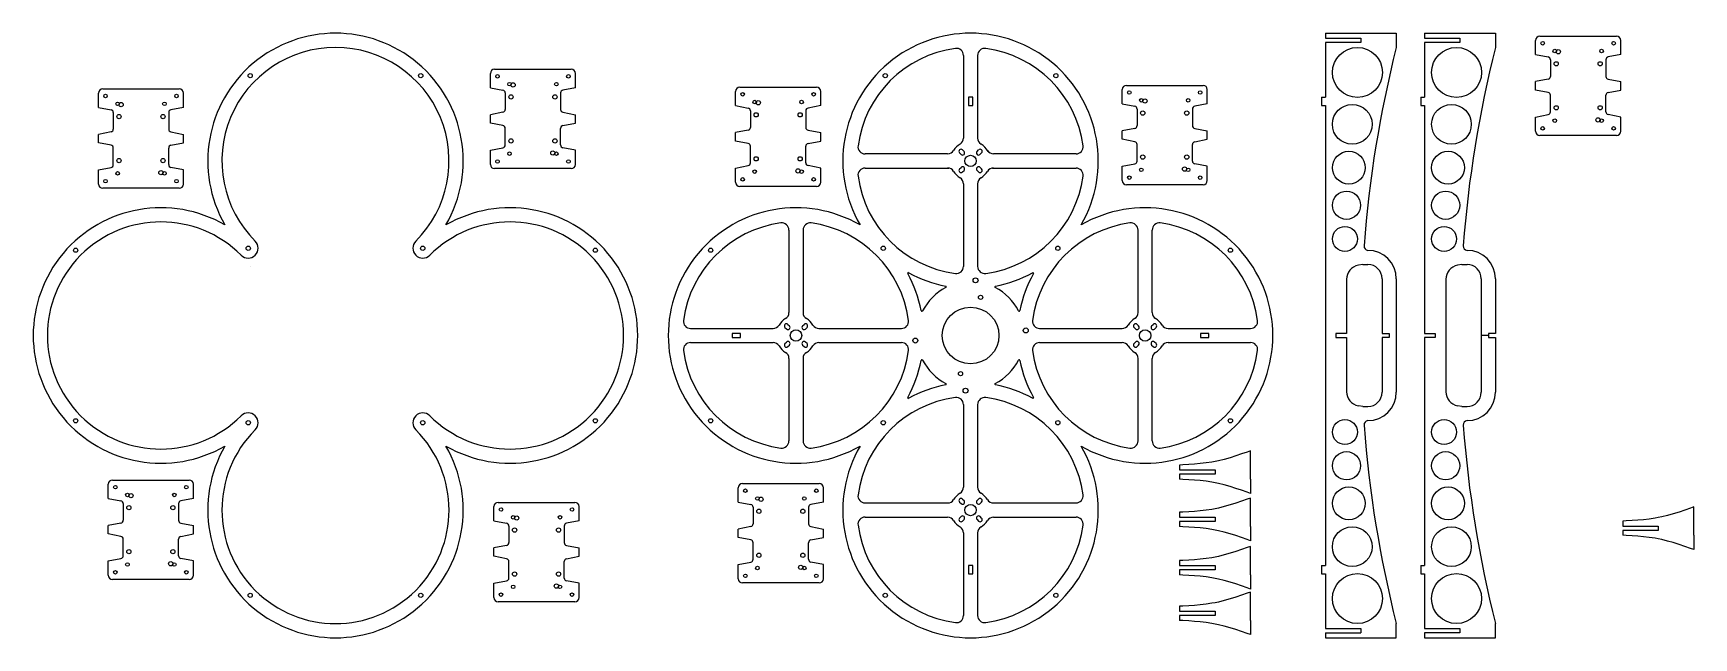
# Model space of a CAD drawing. Units: millimetres on the paper. Extents: x -715 to 455, y -180 to 246.
import ezdxf

# ---------------------------------------------------------------- set-up
doc = ezdxf.new("R2010")
doc.units = ezdxf.units.MM
doc.layers.add('1-1', color=7, linetype='Continuous')

msp = doc.modelspace()

# ---------------------------------------------------------------- linework, layer by layer
at = {"layer": '1-1'}
for p, q in [((195.771, 245.79), (245.771, 245.79)), ((195.771, 245.79), (195.771, 242.29)), ((245.771, 245.79), (245.771, 235.79)), ((265.656, 245.79), (315.656, 245.79)), ((265.656, 245.79), (265.656, 242.29)), ((315.656, 245.79), (315.656, 235.79)), ((195.771, 239.29), (195.771, 200.79)), ((265.656, 239.29), (265.656, 200.79)), ((343.93, 230.72), (343.93, 240.72)), ((346.93, 243.72), (400.93, 243.72)), ((403.93, 230.72), (403.93, 240.72)), ((-59.229, 230.12), (-59.229, 171.945)), ((-49.229, 230.12), (-49.229, 171.945)), ((343.93, 230.72), (352.804, 229.029)), ((354.43, 227.065), (354.43, 215.375)), ((393.43, 227.065), (393.43, 215.375)), ((403.93, 230.72), (395.056, 229.029)), ((-392.58, 207.389), (-392.58, 217.389)), ((-389.58, 220.389), (-335.58, 220.389)), ((-332.58, 207.389), (-332.58, 217.389)), ((352.804, 213.41), (343.93, 211.72)), ((343.93, 205.72), (343.93, 211.72)), ((395.056, 213.41), (403.93, 211.72)), ((403.93, 205.72), (403.93, 211.72)), ((-668.771, 193.516), (-668.771, 203.516)), ((-665.771, 206.516), (-611.771, 206.516)), ((-608.771, 193.516), (-608.771, 203.516)), ((-392.58, 207.389), (-383.705, 205.698)), ((-382.08, 203.734), (-382.08, 192.044)), ((-343.08, 203.734), (-343.08, 192.044)), ((-332.58, 207.389), (-341.454, 205.698)), ((-219.803, 194.777), (-219.803, 204.777)), ((-216.803, 207.777), (-162.803, 207.777)), ((-159.803, 194.777), (-159.803, 204.777)), ((52.605, 196.038), (52.605, 206.038)), ((55.605, 209.038), (109.605, 209.038)), ((112.605, 196.038), (112.605, 206.038)), ((193.171, 200.79), (195.771, 200.79)), ((263.056, 200.79), (265.656, 200.79)), ((352.804, 204.029), (343.93, 205.72)), ((354.43, 190.375), (354.43, 202.065)), ((393.43, 190.375), (393.43, 202.065)), ((395.056, 204.029), (403.93, 205.72)), ((-668.771, 193.516), (-659.896, 191.826)), ((-658.271, 189.861), (-658.271, 178.171)), ((-619.271, 189.861), (-619.271, 178.171)), ((-608.771, 193.516), (-617.645, 191.826)), ((-383.705, 190.079), (-392.58, 188.389)), ((-392.58, 182.389), (-392.58, 188.389)), ((-341.454, 190.079), (-332.58, 188.389)), ((-332.58, 182.389), (-332.58, 188.389)), ((-219.803, 194.777), (-210.928, 193.087)), ((-209.303, 191.122), (-209.303, 179.432)), ((-170.303, 191.122), (-170.303, 179.432)), ((-159.803, 194.777), (-168.677, 193.087)), ((52.605, 196.038), (61.479, 194.348)), ((63.105, 192.383), (63.105, 180.693)), ((102.105, 192.383), (102.105, 180.693)), ((112.605, 196.038), (103.731, 194.348)), ((195.771, 194.79), (195.771, -129.191)), ((265.656, 194.79), (265.656, 34.29)), ((343.93, 186.72), (352.804, 188.41)), ((403.93, 186.72), (395.056, 188.41)), ((-659.896, 176.206), (-668.771, 174.516)), ((-617.645, 176.206), (-608.771, 174.516)), ((-383.705, 180.698), (-392.58, 182.389)), ((-382.08, 167.044), (-382.08, 178.734)), ((-343.08, 167.044), (-343.08, 178.734)), ((-341.454, 180.698), (-332.58, 182.389)), ((-210.928, 177.467), (-219.803, 175.777)), ((-219.803, 169.777), (-219.803, 175.777)), ((-168.677, 177.467), (-159.803, 175.777)), ((-159.803, 169.777), (-159.803, 175.777)), ((61.479, 178.729), (52.605, 177.038)), ((52.605, 171.038), (52.605, 177.038)), ((103.731, 178.729), (112.605, 177.038)), ((112.605, 171.038), (112.605, 177.038)), ((343.93, 176.72), (343.93, 186.72)), ((403.93, 176.72), (403.93, 186.72)), ((-668.771, 168.516), (-668.771, 174.516)), ((-659.896, 166.826), (-668.771, 168.516)), ((-658.271, 153.171), (-658.271, 164.861)), ((-619.271, 153.171), (-619.271, 164.861)), ((-617.645, 166.826), (-608.771, 168.516)), ((-608.771, 168.516), (-608.771, 174.516)), ((-392.58, 163.389), (-383.705, 165.079)), ((-332.58, 163.389), (-341.454, 165.079)), ((-210.928, 168.087), (-219.803, 169.777)), ((-209.303, 154.432), (-209.303, 166.122)), ((-170.303, 154.432), (-170.303, 166.122)), ((-168.677, 168.087), (-159.803, 169.777)), ((61.479, 169.348), (52.605, 171.038)), ((63.105, 155.693), (63.105, 167.383)), ((102.105, 155.693), (102.105, 167.383)), ((103.731, 169.348), (112.605, 171.038)), ((400.93, 173.72), (346.93, 173.72)), ((-392.58, 153.389), (-392.58, 163.389)), ((-332.58, 153.389), (-332.58, 163.389)), ((-219.803, 150.777), (-210.928, 152.467)), ((-159.803, 150.777), (-168.677, 152.467)), ((-70.385, 160.79), (-128.56, 160.79)), ((-62.007, 161.447), (-60.947, 160.386)), ((-59.886, 163.568), (-58.825, 162.507)), ((-49.633, 162.507), (-48.572, 163.568)), ((-47.612, 160.286), (-46.451, 161.447)), ((20.101, 160.79), (-38.074, 160.79)), ((52.605, 152.038), (61.479, 153.729)), ((112.605, 152.038), (103.731, 153.729)), ((-668.771, 149.516), (-659.896, 151.206)), ((-668.771, 139.516), (-668.771, 149.516)), ((-608.771, 149.516), (-617.645, 151.206)), ((-608.771, 139.516), (-608.771, 149.516)), ((-335.58, 150.389), (-389.58, 150.389)), ((-219.803, 140.777), (-219.803, 150.777)), ((-159.803, 140.777), (-159.803, 150.777)), ((-128.56, 150.79), (-69.61, 150.79)), ((-62.007, 150.133), (-60.947, 151.194)), ((-59.886, 148.012), (-58.825, 149.072)), ((-49.633, 149.072), (-48.572, 148.012)), ((-46.451, 150.133), (-47.512, 151.194)), ((-38.866, 150.79), (20.101, 150.79)), ((52.605, 142.038), (52.605, 152.038)), ((112.605, 142.038), (112.605, 152.038)), ((-611.771, 136.516), (-665.771, 136.516)), ((-162.803, 137.777), (-216.803, 137.777)), ((-59.229, 139.634), (-59.229, 81.459)), ((-49.229, 139.634), (-49.229, 81.459)), ((109.605, 139.038), (55.605, 139.038)), ((-182.229, 107.12), (-182.229, 48.945)), ((-172.229, 107.12), (-172.229, 48.945)), ((63.771, 48.945), (63.771, 107.12)), ((73.771, 48.945), (73.771, 107.12)), ((222.13, 82.79), (219.037, 82.245)), ((222.13, 82.79), (225.771, 82.79)), ((292.015, 82.79), (288.922, 82.245)), ((292.015, 82.79), (295.656, 82.79)), ((210.771, 72.397), (210.771, 34.29)), ((235.771, 72.79), (235.771, 34.29)), ((245.771, 72.79), (245.771, -7.21)), ((280.656, 72.397), (280.656, -6.817)), ((305.656, 72.79), (305.656, -7.21)), ((315.656, 72.79), (315.656, 34.29)), ((-251.56, 37.79), (-193.385, 37.79)), ((-185.007, 38.447), (-183.947, 37.386)), ((-182.886, 40.568), (-181.825, 39.507)), ((-172.633, 39.507), (-171.572, 40.568)), ((-170.612, 37.286), (-169.451, 38.447)), ((-161.074, 37.79), (-102.899, 37.79)), ((-5.56, 37.79), (52.615, 37.79)), ((60.993, 38.447), (62.053, 37.386)), ((63.114, 40.568), (64.175, 39.507)), ((73.367, 39.507), (74.428, 40.568)), ((75.388, 37.286), (76.549, 38.447)), ((84.926, 37.79), (143.101, 37.79)), ((-251.56, 27.79), (-193.385, 27.79)), ((-185.007, 27.133), (-183.947, 28.194)), ((-182.886, 25.012), (-181.825, 26.072)), ((-172.633, 26.072), (-171.572, 25.012)), ((-169.451, 27.133), (-170.512, 28.194)), ((-161.074, 27.79), (-102.899, 27.79)), ((-5.56, 27.79), (52.615, 27.79)), ((60.993, 27.133), (62.053, 28.194)), ((63.114, 25.012), (64.175, 26.072)), ((73.367, 26.072), (74.428, 25.012)), ((76.549, 27.133), (75.488, 28.194)), ((84.926, 27.79), (143.101, 27.79)), ((210.771, 31.29), (210.771, -6.817)), ((235.771, 31.29), (235.771, -7.21)), ((265.656, 31.29), (265.656, -129.191)), ((310.656, 32.79), (305.656, 32.79)), ((315.656, 34.29), (310.656, 34.29)), ((315.656, 31.29), (315.656, -7.21)), ((-182.229, 16.634), (-182.229, -41.541)), ((-172.229, 16.634), (-172.229, -41.541)), ((63.771, -41.541), (63.771, 16.634)), ((73.771, -41.541), (73.771, 16.634)), ((-59.229, -15.88), (-59.229, -74.055)), ((-49.229, -15.88), (-49.229, -74.055)), ((222.132, -17.21), (219.037, -16.665)), ((222.13, -17.21), (225.771, -17.21)), ((292.017, -17.21), (288.922, -16.665)), ((292.015, -17.21), (295.656, -17.21)), ((95.421, -58.351), (93.046, -58.479)), ((93.046, -58.479), (93.046, -61.979)), ((99.513, -58.115), (95.421, -58.351)), ((103.596, -57.831), (99.513, -58.115)), ((107.663, -57.471), (103.596, -57.831)), ((111.709, -57.005), (107.663, -57.471)), ((115.729, -56.402), (111.709, -57.005)), ((118.046, -55.979), (115.729, -56.402)), ((120.44, -55.476), (118.046, -55.979)), ((124.54, -54.47), (120.44, -55.476)), ((128.612, -53.318), (124.54, -54.47)), ((132.66, -52.051), (128.612, -53.318)), ((136.693, -50.702), (132.66, -52.051)), ((140.715, -49.301), (136.693, -50.702)), ((143.046, -48.479), (140.715, -49.301)), ((143.046, -58.479), (143.046, -48.479)), ((143.046, -68.479), (143.046, -58.479)), ((-658.834, -69.045), (-604.834, -69.045)), ((93.046, -61.979), (118.046, -61.979)), ((93.046, -64.979), (93.046, -68.479)), ((118.046, -64.979), (93.046, -64.979)), ((95.421, -68.606), (93.046, -68.479)), ((99.513, -68.843), (95.421, -68.606)), ((103.596, -69.126), (99.513, -68.843)), ((107.663, -69.486), (103.596, -69.126)), ((111.709, -69.953), (107.663, -69.486)), ((115.729, -70.555), (111.709, -69.953)), ((118.046, -61.979), (118.046, -64.979)), ((143.046, -68.479), (143.046, -78.479)), ((-661.834, -82.045), (-661.834, -72.045)), ((-601.834, -82.045), (-601.834, -72.045)), ((-217.911, -84.567), (-217.911, -74.567)), ((-214.911, -71.567), (-160.911, -71.567)), ((-157.911, -84.567), (-157.911, -74.567)), ((118.046, -70.979), (115.729, -70.555)), ((120.44, -71.482), (118.046, -70.979)), ((124.54, -72.487), (120.44, -71.482)), ((128.612, -73.639), (124.54, -72.487)), ((132.66, -74.906), (128.612, -73.639)), ((136.693, -76.256), (132.66, -74.906)), ((140.715, -77.656), (136.693, -76.256)), ((143.046, -78.479), (140.715, -77.656)), ((143.046, -81.797), (140.715, -82.62)), ((143.046, -91.797), (143.046, -81.797)), ((-661.834, -82.045), (-652.96, -83.735)), ((-651.334, -85.7), (-651.334, -97.39)), ((-612.334, -85.7), (-612.334, -97.39)), ((-601.834, -82.045), (-610.709, -83.735)), ((-390.057, -97.809), (-390.057, -87.809)), ((-387.057, -84.809), (-333.057, -84.809)), ((-330.057, -97.809), (-330.057, -87.809)), ((-217.911, -84.567), (-209.037, -86.257)), ((-207.411, -88.222), (-207.411, -99.912)), ((-168.411, -88.222), (-168.411, -99.912)), ((-157.911, -84.567), (-166.785, -86.257)), ((-128.56, -85.21), (-70.385, -85.21)), ((-62.007, -84.553), (-60.947, -85.614)), ((-59.886, -82.432), (-58.825, -83.493)), ((-49.633, -83.493), (-48.572, -82.432)), ((-47.612, -85.714), (-46.451, -84.553)), ((-38.074, -85.21), (20.101, -85.21)), ((95.421, -91.67), (93.046, -91.797)), ((93.046, -91.797), (93.046, -95.297)), ((99.513, -91.433), (95.421, -91.67)), ((103.596, -91.15), (99.513, -91.433)), ((107.663, -90.79), (103.596, -91.15)), ((111.709, -90.323), (107.663, -90.79)), ((115.729, -89.721), (111.709, -90.323)), ((118.046, -89.297), (115.729, -89.721)), ((120.44, -88.794), (118.046, -89.297)), ((124.54, -87.789), (120.44, -88.794)), ((128.612, -86.636), (124.54, -87.789)), ((132.66, -85.37), (128.612, -86.636)), ((136.693, -84.02), (132.66, -85.37)), ((140.715, -82.62), (136.693, -84.02)), ((143.046, -101.797), (143.046, -91.797)), ((-652.96, -99.354), (-661.834, -101.045)), ((-661.834, -107.045), (-661.834, -101.045)), ((-610.709, -99.354), (-601.834, -101.045)), ((-601.834, -107.045), (-601.834, -101.045)), ((-390.057, -97.809), (-381.183, -99.499)), ((-379.557, -101.464), (-379.557, -113.154)), ((-340.557, -101.464), (-340.557, -113.154)), ((-330.057, -97.809), (-338.932, -99.499)), ((-209.037, -101.877), (-217.911, -103.567)), ((-217.911, -109.567), (-217.911, -103.567)), ((-166.785, -101.877), (-157.911, -103.567)), ((-157.911, -109.567), (-157.911, -103.567)), ((-128.56, -95.21), (-70.385, -95.21)), ((-62.007, -95.867), (-60.947, -94.806)), ((-59.886, -97.988), (-58.825, -96.928)), ((-49.633, -96.928), (-48.572, -97.988)), ((-46.451, -95.867), (-47.512, -94.806)), ((-38.074, -95.21), (20.101, -95.21)), ((93.046, -95.297), (118.046, -95.297)), ((93.046, -98.297), (93.046, -101.797)), ((118.046, -98.297), (93.046, -98.297)), ((95.421, -101.924), (93.046, -101.797)), ((99.513, -102.161), (95.421, -101.924)), ((103.596, -102.444), (99.513, -102.161)), ((107.663, -102.804), (103.596, -102.444)), ((111.709, -103.271), (107.663, -102.804)), ((115.729, -103.873), (111.709, -103.271)), ((118.046, -104.297), (115.729, -103.873)), ((118.046, -95.297), (118.046, -98.297)), ((120.44, -104.8), (118.046, -104.297)), ((124.54, -105.805), (120.44, -104.8)), ((143.046, -101.797), (143.046, -111.797)), ((-652.96, -108.735), (-661.834, -107.045)), ((-651.334, -122.39), (-651.334, -110.7)), ((-612.334, -122.39), (-612.334, -110.7)), ((-610.709, -108.735), (-601.834, -107.045)), ((-381.183, -115.119), (-390.057, -116.809)), ((-390.057, -122.809), (-390.057, -116.809)), ((-338.932, -115.119), (-330.057, -116.809)), ((-330.057, -122.809), (-330.057, -116.809)), ((-209.037, -111.257), (-217.911, -109.567)), ((-207.411, -124.912), (-207.411, -113.222)), ((-168.411, -124.912), (-168.411, -113.222)), ((-166.785, -111.257), (-157.911, -109.567)), ((-59.229, -106.366), (-59.229, -164.541)), ((-49.229, -106.366), (-49.229, -164.541)), ((128.612, -106.957), (124.54, -105.805)), ((132.66, -108.224), (128.612, -106.957)), ((136.693, -109.574), (132.66, -108.224)), ((140.715, -110.974), (136.693, -109.574)), ((140.715, -116.671), (136.693, -118.071)), ((143.046, -111.797), (140.715, -110.974)), ((143.046, -115.848), (140.715, -116.671)), ((143.046, -125.848), (143.046, -115.848)), ((455.4, -108.012), (455.4, -118.012)), ((-661.834, -126.045), (-652.96, -124.354)), ((-661.834, -136.045), (-661.834, -126.045)), ((-601.834, -126.045), (-610.709, -124.354)), ((-601.834, -136.045), (-601.834, -126.045)), ((-381.183, -124.499), (-390.057, -122.809)), ((-379.557, -138.154), (-379.557, -126.464)), ((-340.557, -138.154), (-340.557, -126.464)), ((-338.932, -124.499), (-330.057, -122.809)), ((-217.911, -128.567), (-209.037, -126.877)), ((-217.911, -138.567), (-217.911, -128.567)), ((-157.911, -128.567), (-166.785, -126.877)), ((-157.911, -138.567), (-157.911, -128.567)), ((95.421, -125.721), (93.046, -125.848)), ((93.046, -125.848), (93.046, -129.348)), ((99.513, -125.484), (95.421, -125.721)), ((103.596, -125.201), (99.513, -125.484)), ((107.663, -124.84), (103.596, -125.201)), ((111.709, -124.374), (107.663, -124.84)), ((115.729, -123.771), (111.709, -124.374)), ((118.046, -123.348), (115.729, -123.771)), ((120.44, -122.845), (118.046, -123.348)), ((124.54, -121.84), (120.44, -122.845)), ((128.612, -120.687), (124.54, -121.84)), ((132.66, -119.421), (128.612, -120.687)), ((136.693, -118.071), (132.66, -119.421)), ((143.046, -135.848), (143.046, -125.848)), ((-604.834, -139.045), (-658.834, -139.045)), ((-390.057, -141.809), (-381.183, -140.119)), ((-330.057, -141.809), (-338.932, -140.119)), ((93.046, -129.348), (118.046, -129.348)), ((93.046, -132.348), (93.046, -135.848)), ((118.046, -132.348), (93.046, -132.348)), ((95.421, -135.975), (93.046, -135.848)), ((99.513, -136.212), (95.421, -135.975)), ((103.596, -136.495), (99.513, -136.212)), ((107.663, -136.855), (103.596, -136.495)), ((111.709, -137.322), (107.663, -136.855)), ((115.729, -137.924), (111.709, -137.322)), ((118.046, -138.348), (115.729, -137.924)), ((118.046, -129.348), (118.046, -132.348)), ((120.44, -138.851), (118.046, -138.348)), ((124.54, -139.856), (120.44, -138.851)), ((128.612, -141.008), (124.54, -139.856)), ((143.046, -135.848), (143.046, -145.848)), ((193.171, -129.191), (193.171, -135.191)), ((193.171, -129.191), (195.771, -129.191)), ((193.171, -135.191), (195.771, -135.191)), ((195.771, -135.191), (195.771, -173.693)), ((263.056, -129.191), (263.056, -135.191)), ((263.056, -129.191), (265.656, -129.191)), ((263.056, -135.191), (265.656, -135.191)), ((265.656, -135.191), (265.656, -173.693)), ((-390.057, -151.809), (-390.057, -141.809)), ((-330.057, -151.809), (-330.057, -141.809)), ((-160.911, -141.567), (-214.911, -141.567)), ((132.66, -142.275), (128.612, -141.008)), ((132.66, -151.58), (128.612, -152.847)), ((136.693, -143.625), (132.66, -142.275)), ((136.693, -150.23), (132.66, -151.58)), ((140.715, -145.025), (136.693, -143.625)), ((140.715, -148.83), (136.693, -150.23)), ((143.046, -145.848), (140.715, -145.025)), ((143.046, -148.007), (140.715, -148.83)), ((143.046, -158.007), (143.046, -148.007)), ((-333.057, -154.809), (-387.057, -154.809)), ((95.421, -157.88), (93.046, -158.007)), ((93.046, -158.007), (93.046, -161.507)), ((93.046, -161.507), (118.046, -161.507)), ((99.513, -157.643), (95.421, -157.88)), ((103.596, -157.36), (99.513, -157.643)), ((107.663, -157), (103.596, -157.36)), ((111.709, -156.533), (107.663, -157)), ((115.729, -155.931), (111.709, -156.533)), ((118.046, -155.507), (115.729, -155.931)), ((120.44, -155.004), (118.046, -155.507)), ((118.046, -161.507), (118.046, -164.507)), ((124.54, -153.999), (120.44, -155.004)), ((128.612, -152.847), (124.54, -153.999)), ((143.046, -168.007), (143.046, -158.007)), ((93.046, -164.507), (93.046, -168.007)), ((118.046, -164.507), (93.046, -164.507)), ((95.421, -168.135), (93.046, -168.007)), ((99.513, -168.371), (95.421, -168.135)), ((103.596, -168.655), (99.513, -168.371)), ((107.663, -169.015), (103.596, -168.655)), ((111.709, -169.481), (107.663, -169.015)), ((115.729, -170.084), (111.709, -169.481)), ((118.046, -170.507), (115.729, -170.084)), ((120.44, -171.01), (118.046, -170.507)), ((124.54, -172.016), (120.44, -171.01)), ((128.612, -173.168), (124.54, -172.016)), ((132.66, -174.435), (128.612, -173.168)), ((136.693, -175.784), (132.66, -174.435)), ((143.046, -168.007), (143.046, -178.007)), ((245.771, -180.175), (245.771, -170.21)), ((290.656, -173.943), (290.656, -173.95)), ((315.656, -180.175), (315.656, -170.21)), ((140.715, -177.184), (136.693, -175.784)), ((143.046, -178.007), (140.715, -177.184)), ((195.771, -176.693), (195.771, -180.175)), ((195.771, -176.693), (220.771, -176.693)), ((195.771, -180.175), (245.771, -180.175)), ((265.656, -176.693), (265.656, -180.175)), ((265.656, -180.175), (315.656, -180.175))]:
    msp.add_line(p, q, dxfattribs=at)
for points in [[(195.771, 242.29), (220.771, 242.29), (220.771, 239.29), (195.771, 239.29)], [(265.656, 242.29), (290.656, 242.29), (290.656, 239.29), (265.656, 239.29)], [(193.171, 200.79), (193.171, 194.79), (195.771, 194.79)], [(263.056, 200.79), (263.056, 194.79), (265.656, 194.79)], [(210.771, 34.29), (203.271, 34.29), (203.271, 31.29), (210.771, 31.29)], [(235.771, 34.29), (240.771, 34.29), (240.771, 31.29), (235.771, 31.29)], [(265.656, 34.29), (273.156, 34.29), (273.156, 31.29), (265.656, 31.29)], [(310.656, 34.29), (310.656, 31.29), (315.656, 31.29)], [(455.4, -88.012), (453.069, -88.835), (449.047, -90.236), (445.015, -91.585), (440.966, -92.852), (436.895, -94.004), (432.794, -95.009), (430.4, -95.512), (428.084, -95.936), (424.064, -96.539), (420.018, -97.005), (415.95, -97.365), (411.867, -97.649), (407.776, -97.885), (405.4, -98.012), (405.4, -101.512), (430.4, -101.512), (430.4, -104.512), (405.4, -104.512), (405.4, -108.012)], [(455.4, -108.012), (455.4, -98.012), (455.4, -88.012)], [(455.4, -118.012), (453.069, -117.19), (449.047, -115.789), (445.015, -114.44), (440.966, -113.173), (436.895, -112.021), (432.794, -111.016), (430.4, -110.512), (428.084, -110.089), (424.064, -109.486), (420.018, -109.02), (415.95, -108.66), (411.867, -108.376), (407.776, -108.14), (405.4, -108.012)], [(195.771, -173.693), (220.771, -173.693), (220.771, -176.693)], [(265.656, -173.693), (290.656, -173.693), (290.656, -176.693), (265.656, -176.693)]]:
    msp.add_lwpolyline(points, dxfattribs=at)
for points in [[(-55.729, 194.79), (-52.729, 194.79), (-52.729, 200.79), (-55.729, 200.79)], [(-222.229, 31.29), (-216.229, 31.29), (-216.229, 34.29), (-222.229, 34.29)], [(107.771, 31.29), (113.771, 31.29), (113.771, 34.29), (107.771, 34.29)], [(-55.729, -135.21), (-52.729, -135.21), (-52.729, -129.21), (-55.729, -129.21)]]:
    msp.add_lwpolyline(points, close=True, dxfattribs=at)
for centre, radius in [((218.374, 218.186), 17.604), ((288.26, 218.186), 17.604), ((348.93, 238.72), 1.25), ((357.43, 233.22), 1.25), ((359.93, 232.72), 1.5), ((390.43, 233.22), 1.25), ((398.93, 238.72), 1.25), ((358.43, 224.22), 1.5), ((389.43, 224.22), 1.5), ((-561.832, 215.894), 1.5), ((-441.624, 215.894), 1.5), ((-387.58, 215.389), 1.25), ((-379.08, 209.889), 1.25), ((-376.58, 209.389), 1.5), ((-346.08, 209.889), 1.25), ((-337.58, 215.389), 1.25), ((-114.333, 215.894), 1.5), ((5.875, 215.894), 1.5), ((-663.771, 201.516), 1.25), ((-613.771, 201.516), 1.25), ((-378.08, 200.889), 1.5), ((-347.08, 200.889), 1.5), ((-214.803, 202.777), 1.25), ((-164.803, 202.777), 1.25), ((57.605, 204.038), 1.25), ((66.105, 198.538), 1.25), ((68.605, 198.038), 1.5), ((99.105, 198.538), 1.25), ((107.605, 204.038), 1.25), ((-655.271, 196.016), 1.25), ((-654.271, 187.016), 1.5), ((-652.771, 195.516), 1.5), ((-623.271, 187.016), 1.5), ((-622.271, 196.016), 1.25), ((-206.303, 197.277), 1.25), ((-205.303, 188.277), 1.5), ((-203.803, 196.777), 1.5), ((-174.303, 188.277), 1.5), ((-173.303, 197.277), 1.25), ((67.105, 189.538), 1.5), ((98.105, 189.538), 1.5), ((214.754, 181.599), 13.984), ((284.64, 181.599), 13.984), ((358.43, 193.22), 1.5), ((389.43, 193.22), 1.5), ((348.93, 178.72), 1.25), ((357.43, 184.22), 1.25), ((387.93, 184.72), 1.5), ((390.43, 184.22), 1.25), ((398.93, 178.72), 1.25), ((-378.08, 169.889), 1.5), ((-347.08, 169.889), 1.5), ((-654.271, 156.016), 1.5), ((-623.271, 156.016), 1.5), ((-387.58, 155.389), 1.25), ((-379.08, 160.889), 1.25), ((-348.58, 161.389), 1.5), ((-346.08, 160.889), 1.25), ((-337.58, 155.389), 1.25), ((-205.303, 157.277), 1.5), ((-174.303, 157.277), 1.5), ((-54.229, 155.79), 4), ((67.105, 158.538), 1.5), ((98.105, 158.538), 1.5), ((212.339, 151.047), 11.568), ((282.224, 151.047), 11.568), ((-663.771, 141.516), 1.25), ((-655.271, 147.016), 1.25), ((-624.771, 147.516), 1.5), ((-622.271, 147.016), 1.25), ((-613.771, 141.516), 1.25), ((-214.803, 142.777), 1.25), ((-206.303, 148.277), 1.25), ((-175.803, 148.777), 1.5), ((-173.303, 148.277), 1.25), ((-164.803, 142.777), 1.25), ((57.605, 144.038), 1.25), ((66.105, 149.538), 1.25), ((96.605, 150.038), 1.5), ((99.105, 149.538), 1.25), ((107.605, 144.038), 1.25), ((210.692, 124.559), 9.921), ((280.577, 124.559), 9.921), ((209.569, 100.839), 8.799), ((279.455, 100.839), 8.799), ((-684.832, 92.894), 1.5), ((-563.228, 94.29), 1.5), ((-440.228, 94.29), 1.5), ((-318.624, 92.894), 1.5), ((-237.333, 92.894), 1.5), ((-115.729, 94.29), 1.5), ((7.271, 94.29), 1.5), ((128.875, 92.894), 1.5), ((-50.694, 71.681), 1.75), ((-47.158, 59.66), 1.5), ((-54.229, 32.79), 20), ((-177.229, 32.79), 4), ((-15.338, 36.325), 1.75), ((68.771, 32.79), 4), ((-93.12, 29.254), 1.75), ((-61.3, 5.92), 1.5), ((-57.765, -6.101), 1.75), ((-684.832, -27.314), 1.5), ((-563.228, -28.71), 1.5), ((-440.228, -28.71), 1.5), ((-318.624, -27.314), 1.5), ((-237.333, -27.314), 1.5), ((-115.729, -28.71), 1.5), ((7.271, -28.71), 1.5), ((128.875, -27.314), 1.5), ((209.569, -35.259), 8.799), ((279.455, -35.259), 8.799), ((210.692, -58.979), 9.921), ((280.577, -58.979), 9.921), ((-656.834, -74.045), 1.25), ((-648.334, -79.545), 1.25), ((-645.834, -80.045), 1.5), ((-615.334, -79.545), 1.25), ((-606.834, -74.045), 1.25), ((-212.911, -76.567), 1.25), ((-204.411, -82.067), 1.25), ((-201.911, -82.567), 1.5), ((-171.411, -82.067), 1.25), ((-162.911, -76.567), 1.25), ((212.339, -85.468), 11.568), ((282.224, -85.468), 11.568), ((-647.334, -88.545), 1.5), ((-616.334, -88.545), 1.5), ((-385.057, -89.809), 1.25), ((-335.057, -89.809), 1.25), ((-203.411, -91.067), 1.5), ((-172.411, -91.067), 1.5), ((-54.229, -90.21), 4), ((-376.557, -95.309), 1.25), ((-375.557, -104.309), 1.5), ((-374.057, -95.809), 1.5), ((-344.557, -104.309), 1.5), ((-343.557, -95.309), 1.25), ((214.754, -116.019), 13.984), ((284.64, -116.019), 13.984), ((-648.334, -128.545), 1.25), ((-647.334, -119.545), 1.5), ((-617.834, -128.045), 1.5), ((-616.334, -119.545), 1.5), ((-615.334, -128.545), 1.25), ((-203.411, -122.067), 1.5), ((-172.411, -122.067), 1.5), ((-656.834, -134.045), 1.25), ((-606.834, -134.045), 1.25), ((-375.557, -135.309), 1.5), ((-344.557, -135.309), 1.5), ((-212.911, -136.567), 1.25), ((-204.411, -131.067), 1.25), ((-173.911, -130.567), 1.5), ((-171.411, -131.067), 1.25), ((-162.911, -136.567), 1.25), ((218.374, -152.607), 17.604), ((288.26, -152.607), 17.604), ((-561.832, -150.314), 1.5), ((-441.624, -150.314), 1.5), ((-385.057, -149.809), 1.25), ((-376.557, -144.309), 1.25), ((-346.057, -143.809), 1.5), ((-343.557, -144.309), 1.25), ((-335.057, -149.809), 1.25), ((-114.333, -150.314), 1.5), ((5.875, -150.314), 1.5)]:
    msp.add_circle(centre, radius, dxfattribs=at)
for centre, radius, start, end in [((-501.728, 155.79), 90, 329.89929, 210.10071), ((-54.229, 155.79), 90, 329.89929, 210.10071), ((-501.728, 155.79), 80, 315, 225), ((-54.229, 155.79), 80, 97.66226, 172.33774), ((-64.229, 230.12), 5, 0, 97.66226), ((-44.229, 230.12), 5, 82.33774, 180), ((-54.229, 155.79), 80, 7.66226, 82.33774), ((1052.639, 32.79), 832.013, 165.87805, 175.64166), ((1122.525, 32.79), 832.013, 165.87805, 175.64166), ((346.93, 240.72), 3, 90, 180), ((400.93, 240.72), 3, 0, 90), ((352.43, 227.065), 2, 0, 79.2157), ((395.43, 227.065), 2, 100.7843, 180), ((-389.58, 217.389), 3, 90, 180), ((-335.58, 217.389), 3, 0, 90), ((352.43, 215.375), 2, 280.7843, 360), ((395.43, 215.375), 2, 180, 259.2157), ((-665.771, 203.516), 3, 90, 180), ((-611.771, 203.516), 3, 0, 90), ((-384.08, 203.734), 2, 0, 79.2157), ((-341.08, 203.734), 2, 100.7843, 180), ((-216.803, 204.777), 3, 90, 180), ((-162.803, 204.777), 3, 0, 90), ((55.605, 206.038), 3, 90, 180), ((109.605, 206.038), 3, 0, 90), ((352.43, 202.065), 2, 0, 79.2157), ((395.43, 202.065), 2, 100.7843, 180), ((-660.271, 189.861), 2, 0, 79.2157), ((-617.271, 189.861), 2, 100.7843, 180), ((-384.08, 192.044), 2, 280.7843, 360), ((-341.08, 192.044), 2, 180, 259.2157), ((-211.303, 191.122), 2, 0, 79.2157), ((-168.303, 191.122), 2, 100.7843, 180), ((61.105, 192.383), 2, 0, 79.2157), ((104.105, 192.383), 2, 100.7843, 180), ((352.43, 190.375), 2, 280.7843, 0), ((395.43, 190.375), 2, 180, 259.2157), ((-660.271, 178.171), 2, 280.7843, 360), ((-617.271, 178.171), 2, 180, 259.2157), ((-384.08, 178.734), 2, 0, 79.2157), ((-341.08, 178.734), 2, 100.7843, 180), ((-211.303, 179.432), 2, 280.7843, 360), ((-168.303, 179.432), 2, 180, 259.2157), ((61.105, 180.693), 2, 280.7843, 360), ((104.105, 180.693), 2, 180, 259.2157), ((346.93, 176.72), 3, 180, 270), ((400.93, 176.72), 3, 270, 0), ((-660.271, 164.861), 2, 0, 79.2157), ((-617.271, 164.861), 2, 100.7843, 180), ((-384.08, 167.044), 2, 280.7843, 0), ((-341.08, 167.044), 2, 180, 259.2157), ((-211.303, 166.122), 2, 0, 79.2157), ((-168.303, 166.122), 2, 100.7843, 180), ((-128.56, 165.79), 5, 172.33774, 270), ((-54.229, 155.79), 14, 121.75686, 148.24314), ((-60.947, 162.507), 1.5, 45, 225), ((-64.229, 171.945), 5, 301.75686, 0), ((-44.229, 171.945), 5, 180, 238.24314), ((-47.512, 162.507), 1.5, 315, 135), ((-54.229, 155.79), 14, 28.50896, 58.24314), ((20.101, 165.79), 5, 270, 7.66226), ((61.105, 167.383), 2, 0, 79.2157), ((104.105, 167.383), 2, 100.7843, 180), ((-660.271, 153.171), 2, 280.7843, 0), ((-617.271, 153.171), 2, 180, 259.2157), ((-389.58, 153.389), 3, 180, 270), ((-335.58, 153.389), 3, 270, 0), ((-211.303, 154.432), 2, 280.7843, 0), ((-168.303, 154.432), 2, 180, 259.2157), ((-70.385, 165.79), 5, 270, 328.24314), ((-59.886, 161.447), 1.5, 225, 45), ((-48.572, 161.447), 1.5, 135, 309.59654), ((-38.074, 165.79), 5, 211.75686, 270), ((61.105, 155.693), 2, 280.7843, 0), ((104.105, 155.693), 2, 180, 259.2157), ((-216.803, 140.777), 3, 180, 270), ((-162.803, 140.777), 3, 270, 0), ((-128.56, 145.79), 5, 90, 187.66226), ((-54.229, 155.79), 80, 187.66226, 262.33774), ((-70.385, 145.79), 5, 31.75686, 90), ((-54.229, 155.79), 14, 211.75686, 238.24314), ((-60.947, 149.072), 1.5, 135, 315), ((-64.229, 139.634), 5, 0, 58.24314), ((-59.886, 150.133), 1.5, 315, 135), ((-48.572, 150.133), 1.5, 45, 225), ((-44.229, 139.634), 5, 121.75686, 180), ((-47.512, 149.072), 1.5, 225, 45), ((-54.229, 155.79), 14, 301.75686, 328.24314), ((-54.229, 155.79), 80, 277.66226, 352.33774), ((-38.074, 145.79), 5, 90, 148.24314), ((20.101, 145.79), 5, 352.33774, 90), ((55.605, 142.038), 3, 180, 270), ((109.605, 142.038), 3, 270, 0), ((-665.771, 139.516), 3, 180, 270), ((-611.771, 139.516), 3, 270, 0), ((-624.728, 32.79), 90, 59.89929, 300.10071), ((-378.728, 32.79), 90, 239.89929, 120.10071), ((-177.229, 32.79), 90, 59.89929, 300.10071), ((68.771, 32.79), 90, 239.89929, 120.10071), ((-624.728, 32.79), 80, 45, 315), ((-378.728, 32.79), 80, 225, 135), ((-177.229, 32.79), 80, 97.66226, 172.33774), ((-187.229, 107.12), 5, 0, 97.66226), ((-167.229, 107.12), 5, 82.33774, 180), ((-177.229, 32.79), 80, 7.66226, 82.33774), ((68.771, 32.79), 80, 97.66226, 172.33774), ((58.771, 107.12), 5, 0, 97.66226), ((78.771, 107.12), 5, 82.33774, 180), ((68.771, 32.79), 80, 7.66226, 82.33774), ((-563.228, 94.29), 6.974, 225, 45), ((-440.228, 94.29), 6.974, 135, 315), ((226.023, 95.79), 3, 175.64166, 265.18536), ((295.909, 95.79), 3, 175.64166, 265.18536), ((220.771, 72.397), 10, 99.98569, 180), ((225.771, 72.79), 20, 0, 90), ((225.771, 72.79), 10, 0, 90), ((290.656, 72.397), 10, 99.98569, 180), ((295.656, 72.79), 20, 0, 90), ((295.656, 72.79), 10, 0, 90), ((-624.728, 32.79), 79.774, 37.79881, 37.81924), ((-98.041, 76.602), 0.5, 61.04599, 208.95401), ((-177.229, 32.79), 90, 11.22653, 28.95401), ((-54.229, 155.79), 90, 241.04599, 258.77347), ((-64.229, 81.459), 5, 262.33774, 0), ((-44.229, 81.459), 5, 180, 277.66226), ((-54.229, 155.79), 90, 281.22653, 298.95401), ((68.771, 32.79), 90, 151.04599, 168.77347), ((-10.418, 76.602), 0.5, 331.04599, 118.95401), ((-54.229, 32.79), 38, 117.23522, 152.76478), ((-71.849, 67.022), 0.5, 297.23522, 78.77347), ((-36.61, 67.022), 0.5, 101.22653, 242.76478), ((-54.229, 32.79), 38, 27.23522, 62.76478), ((-187.229, 48.945), 5, 301.75686, 0), ((-167.229, 48.945), 5, 180, 238.24314), ((-88.461, 50.409), 0.5, 191.22653, 332.76478), ((-19.998, 50.409), 0.5, 207.23522, 348.77347), ((58.771, 48.945), 5, 301.75686, 0), ((78.771, 48.945), 5, 180, 238.24314), ((-251.56, 42.79), 5, 172.33774, 270), ((-193.385, 42.79), 5, 270, 328.24314), ((-177.229, 32.79), 14, 121.75686, 148.24314), ((-183.947, 39.507), 1.5, 45, 225), ((-182.886, 38.447), 1.5, 225, 45), ((-171.572, 38.447), 1.5, 135, 309.59654), ((-170.512, 39.507), 1.5, 315, 135), ((-177.229, 32.79), 14, 31.75686, 58.24314), ((-161.074, 42.79), 5, 211.75686, 270), ((-102.899, 42.79), 5, 270, 7.66226), ((-5.56, 42.79), 5, 172.33774, 270), ((52.615, 42.79), 5, 270, 328.24314), ((68.771, 32.79), 14, 121.75686, 148.24314), ((62.053, 39.507), 1.5, 45, 225), ((63.114, 38.447), 1.5, 225, 45), ((74.428, 38.447), 1.5, 135, 309.59654), ((75.488, 39.507), 1.5, 315, 135), ((68.771, 32.79), 14, 31.75686, 58.24314), ((84.926, 42.79), 5, 211.75686, 270), ((143.101, 42.79), 5, 270, 7.66226), ((-251.56, 22.79), 5, 90, 187.66226), ((-193.385, 22.79), 5, 31.75686, 90), ((-177.229, 32.79), 14, 211.75686, 238.24314), ((-183.947, 26.072), 1.5, 135, 315), ((-182.886, 27.133), 1.5, 315, 135), ((-171.572, 27.133), 1.5, 45, 225), ((-170.512, 26.072), 1.5, 225, 45), ((-177.229, 32.79), 14, 301.75686, 328.24314), ((-161.074, 22.79), 5, 90, 148.24314), ((-102.899, 22.79), 5, 352.33774, 90), ((-5.56, 22.79), 5, 90, 187.66226), ((52.615, 22.79), 5, 31.75686, 90), ((68.771, 32.79), 14, 211.75686, 238.24314), ((62.053, 26.072), 1.5, 135, 315), ((63.114, 27.133), 1.5, 315, 135), ((74.428, 27.133), 1.5, 45, 225), ((75.488, 26.072), 1.5, 225, 45), ((68.771, 32.79), 14, 301.75686, 328.24314), ((84.926, 22.79), 5, 90, 148.24314), ((143.101, 22.79), 5, 352.33774, 90), ((-177.229, 32.79), 80, 187.66226, 262.33774), ((-187.229, 16.634), 5, 0, 58.24314), ((-167.229, 16.634), 5, 121.75686, 180), ((-177.229, 32.79), 80, 277.66226, 352.33774), ((-177.229, 32.79), 90, 331.04599, 348.77347), ((-88.461, 15.17), 0.5, 27.23522, 168.77347), ((-54.229, 32.79), 38, 207.23522, 242.76478), ((-54.229, 32.79), 38, 297.23522, 332.76478), ((-19.998, 15.17), 0.5, 11.22653, 152.76478), ((68.771, 32.79), 90, 191.22653, 208.95401), ((68.771, 32.79), 80, 187.66226, 262.33774), ((58.771, 16.634), 5, 0, 58.24314), ((78.771, 16.634), 5, 121.75686, 180), ((68.771, 32.79), 80, 277.66226, 352.33774), ((-54.229, -90.21), 80, 97.66226, 172.33774), ((-98.041, -11.022), 0.5, 151.04599, 298.95401), ((-54.229, -90.21), 90, 101.22653, 118.95401), ((-71.849, -1.442), 0.5, 281.22653, 62.76478), ((-64.229, -15.88), 5, 0, 97.66226), ((-44.229, -15.88), 5, 82.33774, 180), ((-54.229, -90.21), 80, 7.66226, 82.33774), ((-36.61, -1.442), 0.5, 117.23522, 258.77347), ((-54.229, -90.21), 90, 61.04599, 78.77347), ((-10.418, -11.022), 0.5, 241.04599, 28.95401), ((220.771, -6.817), 10, 180, 260.01594), ((225.771, -7.21), 10, 270, 0), ((225.771, -7.21), 20, 270, 0), ((290.656, -6.817), 10, 180, 260.01594), ((295.656, -7.21), 10, 270, 0), ((295.656, -7.21), 20, 270, 0), ((-563.228, -28.71), 6.974, 315, 135), ((-440.228, -28.71), 6.974, 45, 225), ((-501.728, -90.21), 80, 135, 45), ((226.023, -30.21), 3, 94.8148, 184.35834), ((1052.639, 32.79), 832.013, 184.35834, 194.12195), ((295.909, -30.21), 3, 94.8148, 184.35834), ((1122.525, 32.79), 832.013, 184.35834, 194.12195), ((-501.728, -90.21), 90, 149.89929, 30.10071), ((-187.229, -41.541), 5, 262.33774, 0), ((-167.229, -41.541), 5, 180, 277.66226), ((-54.229, -90.21), 90, 149.89929, 30.10071), ((58.771, -41.541), 5, 262.33774, 0), ((78.771, -41.541), 5, 180, 277.66226), ((-658.834, -72.045), 3, 90, 180), ((-604.834, -72.045), 3, 0, 90), ((-214.911, -74.567), 3, 90, 180), ((-160.911, -74.567), 3, 0, 90), ((-128.56, -80.21), 5, 172.33774, 270), ((-54.229, -90.21), 14, 121.75686, 148.24314), ((-64.229, -74.055), 5, 301.75686, 0), ((-44.229, -74.055), 5, 180, 238.24314), ((-54.229, -90.21), 14, 31.75686, 58.24314), ((20.101, -80.21), 5, 270, 7.66226), ((-653.334, -85.7), 2, 0, 79.2157), ((-610.334, -85.7), 2, 100.7843, 180), ((-387.057, -87.809), 3, 90, 180), ((-333.057, -87.809), 3, 0, 90), ((-209.411, -88.222), 2, 0, 79.2157), ((-166.411, -88.222), 2, 100.7843, 180), ((-70.385, -80.21), 5, 270, 328.24314), ((-60.947, -83.493), 1.5, 45, 225), ((-59.886, -84.553), 1.5, 225, 45), ((-48.572, -84.553), 1.5, 135, 309.59654), ((-47.512, -83.493), 1.5, 315, 135), ((-38.074, -80.21), 5, 211.75686, 270), ((-653.334, -97.39), 2, 280.7843, 360), ((-610.334, -97.39), 2, 180, 259.2157), ((-381.557, -101.464), 2, 0, 79.2157), ((-338.557, -101.464), 2, 100.7843, 180), ((-209.411, -99.912), 2, 280.7843, 360), ((-166.411, -99.912), 2, 180, 259.2157), ((-128.56, -100.21), 5, 90, 187.66226), ((-54.229, -90.21), 80, 187.66226, 262.33774), ((-70.385, -100.21), 5, 31.75686, 90), ((-54.229, -90.21), 14, 211.75686, 238.24314), ((-60.947, -96.928), 1.5, 135, 315), ((-64.229, -106.366), 5, 0, 58.24314), ((-59.886, -95.867), 1.5, 315, 135), ((-48.572, -95.867), 1.5, 45, 225), ((-44.229, -106.366), 5, 121.75686, 180), ((-47.512, -96.928), 1.5, 225, 45), ((-54.229, -90.21), 14, 301.75686, 328.24314), ((-54.229, -90.21), 80, 277.66226, 352.33774), ((-38.074, -100.21), 5, 90, 148.24314), ((20.101, -100.21), 5, 352.33774, 90), ((-653.334, -110.7), 2, 0, 79.2157), ((-610.334, -110.7), 2, 100.7843, 180), ((-381.557, -113.154), 2, 280.7843, 360), ((-338.557, -113.154), 2, 180, 259.2157), ((-209.411, -113.222), 2, 0, 79.2157), ((-166.411, -113.222), 2, 100.7843, 180), ((-653.334, -122.39), 2, 280.7843, 0), ((-610.334, -122.39), 2, 180, 259.2157), ((-381.557, -126.464), 2, 0, 79.2157), ((-338.557, -126.464), 2, 100.7843, 180), ((-209.411, -124.912), 2, 280.7843, 0), ((-166.411, -124.912), 2, 180, 259.2157), ((-658.834, -136.045), 3, 180, 270), ((-604.834, -136.045), 3, 270, 0), ((-381.557, -138.154), 2, 280.7843, 0), ((-338.557, -138.154), 2, 180, 259.2157), ((-214.911, -138.567), 3, 180, 270), ((-160.911, -138.567), 3, 270, 0), ((-387.057, -151.809), 3, 180, 270), ((-333.057, -151.809), 3, 270, 0), ((-64.229, -164.541), 5, 262.33774, 0), ((-44.229, -164.541), 5, 180, 277.66226)]:
    msp.add_arc(centre, radius, start, end, dxfattribs=at)

doc.saveas('drawing.dxf')
